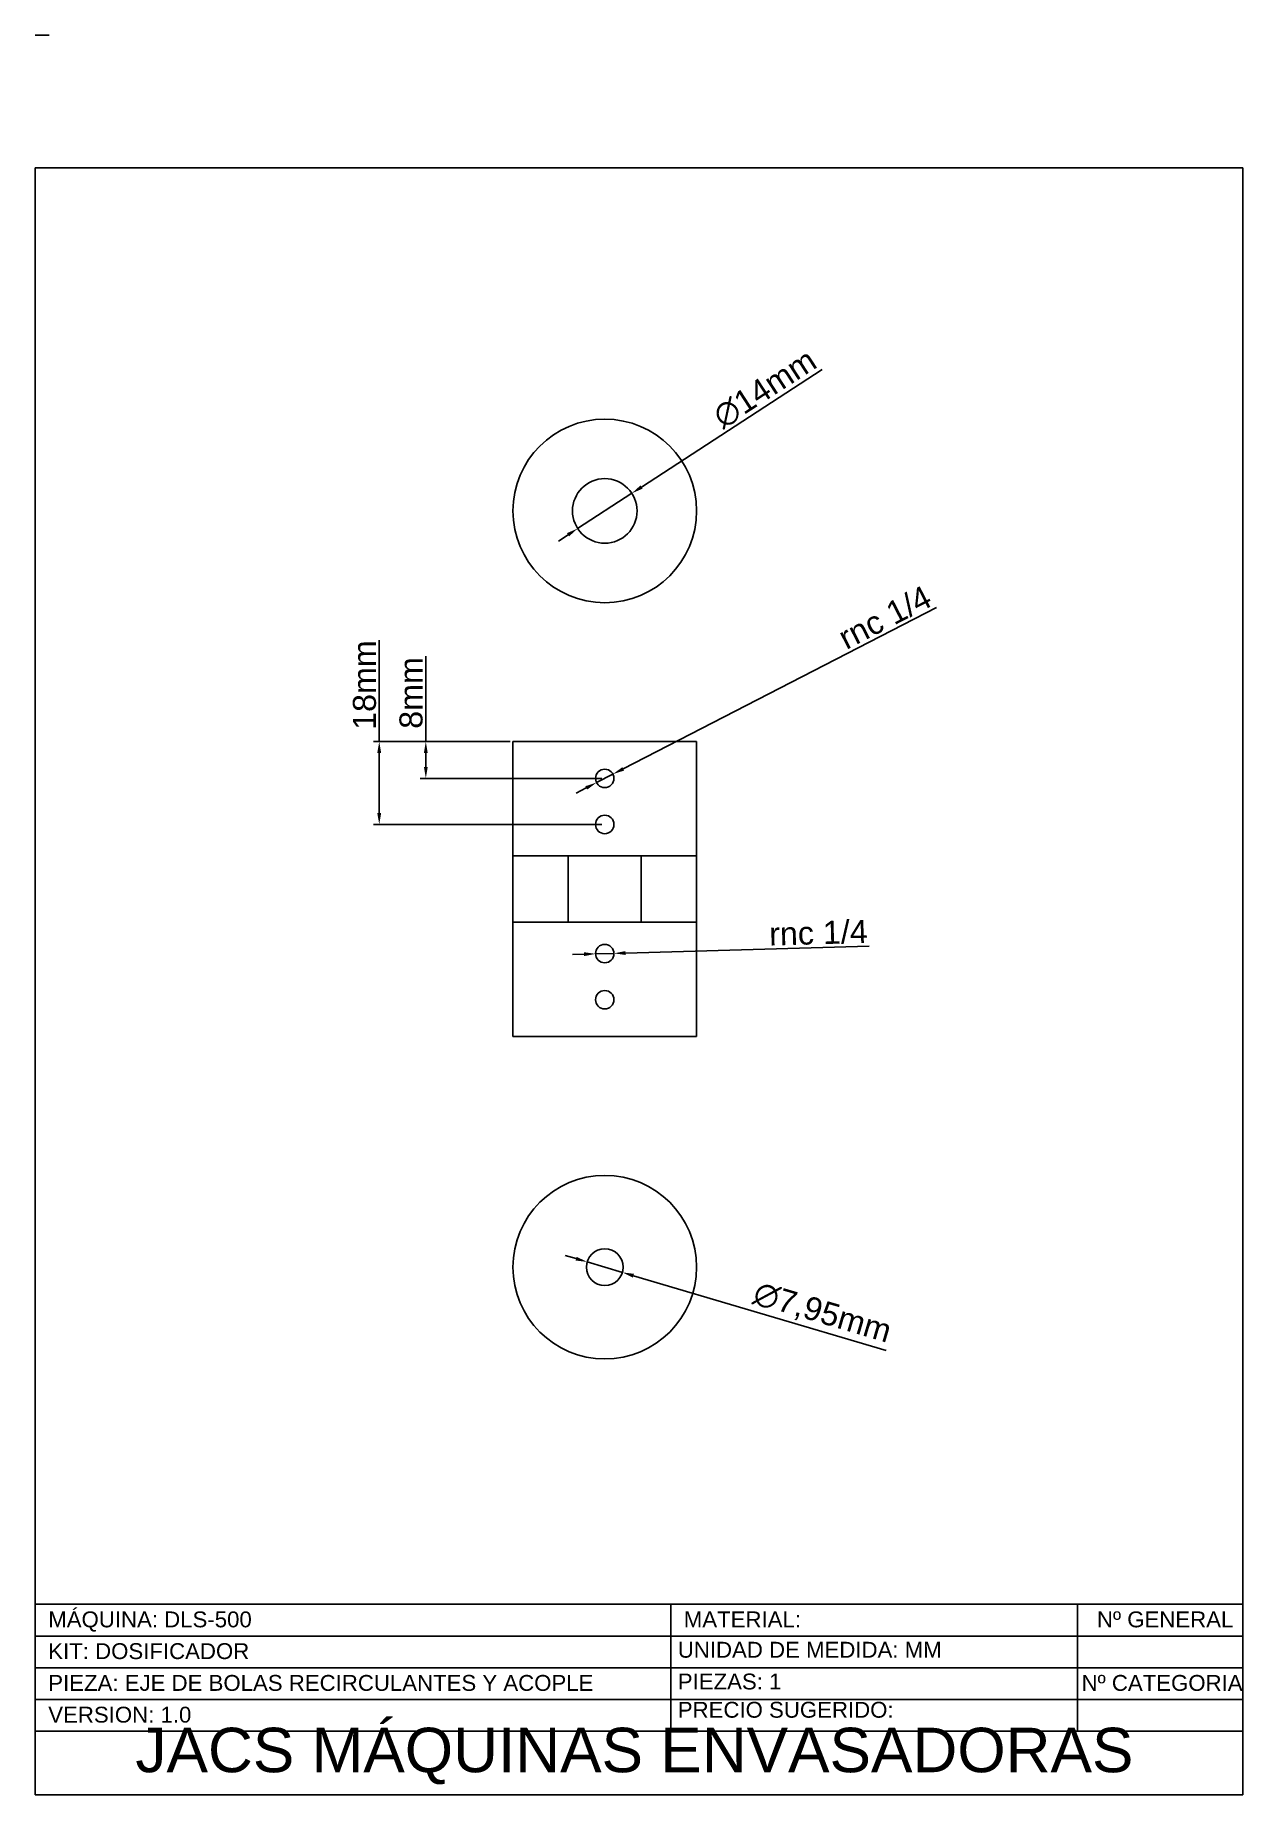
# Paper-space layout 'EJE' of a CAD drawing. Header units: centimetres, sheet in millimetres. Extents: x 3 to 193, y 0 to 277.
# The model-space entities are those that its viewports show. They can reach past a viewport. Long polylines and large blocks are cut down to what shows.
import ezdxf

# ---------------------------------------------------------------- set-up
doc = ezdxf.new("R2010")
doc.units = ezdxf.units.CM
doc.header["$LTSCALE"] = 0.5
doc.styles.get("Standard").update_dxf_attribs({"font": 'arial.ttf'})
doc.dimstyles.new('Copia de ISO-25', dxfattribs={"dimtxt": 5, "dimasz": 2.5, "dimexe": 1.25, "dimexo": 0.625, "dimtad": 1, "dimtxsty": 'Standard', "dimcen": 2.5, "dimclrd": 1, "dimclre": 1, "dimadec": 0, "dimazin": 0, "dimtfac": 1, "dimtmove": 0, "dimatfit": 3, "dimfxl": 1, "dimarcsym": 0})

# ---------------------------------------------------------------- blocks, each defined once
blk = doc.blocks.new('*D583')
at = {"color": 1, "lineweight": -2, "transparency": 16777216}
for p, q in [((15165.37, 48741.28), (15126.19, 48715.82)), ((15112.35, 48706.83), (15124.09, 48714.46)), ((15110.26, 48705.47), (15108.16, 48704.11))]:
    blk.add_line(p, q, dxfattribs=at)
at = {"color": 1, "transparency": 16777216}
for points in [[(15125.96, 48716.17), (15126.42, 48715.47), (15124.09, 48714.46)], [(15110.03, 48705.82), (15110.49, 48705.12), (15112.35, 48706.83)]]:
    blk.add_solid(points, dxfattribs=at)
at = {"layer": 'Defpoints', "color": 0, "transparency": 16777216}
for p in [(15124.09, 48714.46), (15112.35, 48706.83)]:
    blk.add_point(p, dxfattribs=at)
at = {"color": 0, "transparency": 16777216, "insert": (15152.93, 48737.16), "char_height": 5, "attachment_point": 5, "rotation": 33.0165}
blk.add_mtext('∅14mm', dxfattribs=at)
blk = doc.blocks.new('*D584')
at = {"color": 1, "lineweight": -2, "transparency": 16777216}
for p, q in [((15079.44, 48660.64), (15079.44, 48679.18)), ((15097.7, 48660.64), (15078.19, 48660.64)), ((15079.44, 48655.14), (15079.44, 48658.14)), ((15117.6, 48652.64), (15078.19, 48652.64))]:
    blk.add_line(p, q, dxfattribs=at)
at = {"color": 1, "transparency": 16777216}
for points in [[(15079.02, 48658.14), (15079.85, 48658.14), (15079.44, 48660.64)], [(15079.02, 48655.14), (15079.85, 48655.14), (15079.44, 48652.64)]]:
    blk.add_solid(points, dxfattribs=at)
at = {"layer": 'Defpoints', "color": 0, "transparency": 16777216}
for p in [(15079.44, 48660.64), (15098.32, 48660.64), (15118.22, 48652.64)]:
    blk.add_point(p, dxfattribs=at)
at = {"color": 0, "transparency": 16777216, "insert": (15076.26, 48671.16), "char_height": 5, "attachment_point": 5, "rotation": 90}
blk.add_mtext('8mm', dxfattribs=at)
blk = doc.blocks.new('*D585')
at = {"color": 1, "lineweight": -2, "transparency": 16777216}
for p, q in [((15190.09, 48689.69), (15122.22, 48654.71)), ((15116.45, 48651.73), (15120, 48653.56)), ((15114.22, 48650.58), (15112, 48649.44))]:
    blk.add_line(p, q, dxfattribs=at)
at = {"color": 1, "transparency": 16777216}
for points in [[(15122.03, 48655.08), (15122.42, 48654.34), (15120, 48653.56)], [(15114.03, 48650.95), (15114.42, 48650.21), (15116.45, 48651.73)]]:
    blk.add_solid(points, dxfattribs=at)
at = {"layer": 'Defpoints', "color": 0, "transparency": 16777216}
for p in [(15120, 48653.56), (15116.45, 48651.73)]:
    blk.add_point(p, dxfattribs=at)
at = {"color": 0, "transparency": 16777216, "insert": (15178.93, 48687.55), "char_height": 5, "attachment_point": 5, "rotation": 27.2713}
blk.add_mtext('rnc 1/4', dxfattribs=at)
blk = doc.blocks.new('*D586')
at = {"color": 1, "lineweight": -2, "transparency": 16777216}
for p, q in [((15069.34, 48660.64), (15069.34, 48682.59)), ((15097.7, 48660.64), (15068.09, 48660.64)), ((15069.34, 48645.14), (15069.34, 48658.14)), ((15117.6, 48642.64), (15068.09, 48642.64))]:
    blk.add_line(p, q, dxfattribs=at)
at = {"color": 1, "transparency": 16777216}
for points in [[(15068.92, 48658.14), (15069.76, 48658.14), (15069.34, 48660.64)], [(15068.92, 48645.14), (15069.76, 48645.14), (15069.34, 48642.64)]]:
    blk.add_solid(points, dxfattribs=at)
at = {"layer": 'Defpoints', "color": 0, "transparency": 16777216}
for p in [(15069.34, 48660.64), (15098.32, 48660.64), (15118.22, 48642.64)]:
    blk.add_point(p, dxfattribs=at)
at = {"color": 0, "transparency": 16777216, "insert": (15066.16, 48672.87), "char_height": 5, "attachment_point": 5, "rotation": 90}
blk.add_mtext('18mm', dxfattribs=at)
blk = doc.blocks.new('*D587')
at = {"color": 1, "lineweight": -2, "transparency": 16777216}
for p, q in [((15113.73, 48614.52), (15111.23, 48614.45)), ((15116.23, 48614.59), (15120.22, 48614.7)), ((15175.53, 48616.23), (15122.72, 48614.77))]:
    blk.add_line(p, q, dxfattribs=at)
at = {"color": 1, "transparency": 16777216}
for points in [[(15113.71, 48614.94), (15113.74, 48614.1), (15116.23, 48614.59)], [(15122.71, 48615.19), (15122.73, 48614.35), (15120.22, 48614.7)]]:
    blk.add_solid(points, dxfattribs=at)
at = {"layer": 'Defpoints', "color": 0, "transparency": 16777216}
for p in [(15116.23, 48614.59), (15120.22, 48614.7)]:
    blk.add_point(p, dxfattribs=at)
at = {"color": 0, "transparency": 16777216, "insert": (15164.53, 48619.14), "char_height": 5, "attachment_point": 5, "rotation": 1.5838}
blk.add_mtext('rnc 1/4', dxfattribs=at)
blk = doc.blocks.new('*D588')
at = {"color": 1, "lineweight": -2, "transparency": 16777216}
for p, q in [((15112.02, 48548.49), (15109.62, 48549.2)), ((15114.41, 48547.78), (15122.04, 48545.51)), ((15179.21, 48528.55), (15124.43, 48544.8))]:
    blk.add_line(p, q, dxfattribs=at)
at = {"color": 1, "transparency": 16777216}
for points in [[(15112.14, 48548.89), (15111.9, 48548.09), (15114.41, 48547.78)], [(15124.55, 48545.2), (15124.31, 48544.4), (15122.04, 48545.51)]]:
    blk.add_solid(points, dxfattribs=at)
at = {"layer": 'Defpoints', "color": 0, "transparency": 16777216}
for p in [(15114.41, 48547.78), (15122.04, 48545.51)]:
    blk.add_point(p, dxfattribs=at)
at = {"color": 0, "transparency": 16777216, "insert": (15165.32, 48536.54), "char_height": 5, "attachment_point": 5, "rotation": 343.474}
blk.add_mtext('∅7,95mm', dxfattribs=at)

msp = doc.modelspace()

# ---------------------------------------------------------------- linework, layer by layer
for p, q in [((15098.325, 48660.644), (15138.125, 48660.644)), ((15098.325, 48596.644), (15098.325, 48660.644)), ((15098.325, 48660.644), (15098.325, 48635.844)), ((15138.125, 48660.644), (15138.125, 48596.644)), ((15138.125, 48660.644), (15138.125, 48635.844)), ((15098.325, 48635.844), (15138.125, 48635.844)), ((15110.325, 48621.444), (15110.325, 48635.844)), ((15138.125, 48635.844), (15126.125, 48635.844)), ((15126.125, 48635.844), (15126.125, 48621.444)), ((15098.325, 48596.644), (15098.325, 48621.444)), ((15098.325, 48621.444), (15138.125, 48621.444)), ((15110.325, 48621.444), (15126.125, 48621.444)), ((15138.125, 48596.644), (15098.325, 48596.644))]:
    msp.add_line(p, q)
for centre, radius in [((15118.225, 48710.644), 19.9), ((15118.225, 48710.644), 7), ((15118.225, 48652.644), 2), ((15118.225, 48642.644), 2), ((15118.225, 48614.644), 2), ((15118.225, 48604.644), 2), ((15118.225, 48546.644), 19.9), ((15118.225, 48546.644), 3.975)]:
    msp.add_circle(centre, radius)

# ---------------------------------------------------------------- dimensions: what is measured, and where the dimension line sits
for p1, p2, picture, middle in [((15112.355, 48706.83), (15124.094, 48714.459), '*D583', (15154.741, 48734.373)), ((15114.414, 48547.775), (15122.035, 48545.514), '*D588', (15164.261, 48532.985))]:
    dim = msp.add_diameter_dim_2p(p1=p1, p2=p2, dimstyle='Copia de ISO-25', override={"dimpost": 'mm'})
    dim.commit()
    dim.dimension.update_dxf_attribs({"geometry": picture, "text_midpoint": middle, "dimtype": 163})
for p1, p2, picture, middle in [((15116.447, 48651.728), (15120.002, 48653.561), '*D585', (15180.397, 48684.695)), ((15116.225, 48614.589), (15120.224, 48614.7), '*D587', (15164.624, 48615.927))]:
    dim = msp.add_diameter_dim_2p(p1=p1, p2=p2, text='rnc 1/4', dimstyle='Copia de ISO-25', override={"dimpost": 'mm'})
    dim.commit()
    dim.dimension.update_dxf_attribs({"geometry": picture, "text_midpoint": middle, "dimtype": 163})
for base, p1, picture, middle in [((15069.339, 48660.644), (15118.225, 48642.644), '*D586', (15066.161, 48672.867)), ((15079.436, 48660.644), (15118.225, 48652.644), '*D584', (15076.258, 48671.164))]:
    dim = msp.add_linear_dim(base=base, p1=p1, p2=(15098.325, 48660.644), angle=90, dimstyle='Copia de ISO-25', override={"dimpost": 'mm'})
    dim.commit()
    dim.dimension.update_dxf_attribs({"geometry": picture, "text_midpoint": middle})

psp = doc.layouts.new('EJE')

# ---------------------------------------------------------------- linework, layer by layer
for p, q in [((3.11, 276.94), (5.31, 276.94)), ((3.11, 256.06), (3.11, -0.06)), ((3.11, 256.06), (193.11, 256.06)), ((193.11, -0.06), (193.11, 256.06)), ((3.11, 24.94), (3.11, 29.94)), ((3.11, 29.94), (193.11, 29.94)), ((3.11, 29.94), (103.11, 29.94)), ((103.11, 29.94), (103.11, 9.94)), ((193.11, 29.94), (167.11, 29.94)), ((167.11, 29.94), (167.11, 9.94)), ((193.11, 29.94), (168.11, 29.94)), ((193.11, 24.94), (3.11, 24.94)), ((193.11, 19.94), (193.11, 24.94)), ((3.11, 14.94), (3.11, 19.94)), ((3.11, 19.94), (193.11, 19.94)), ((193.11, 14.94), (3.11, 14.94)), ((193.11, 9.94), (193.11, 14.94)), ((3.11, -0.06), (3.11, 9.94)), ((3.11, 9.94), (193.11, 9.94)), ((3.11, -0.06), (193.11, -0.06))]:
    psp.add_line(p, q)

# ---------------------------------------------------------------- texts
at = {"attachment_point": 1}
for s, width, heights, insert, char_height in [('MÁQUINA: DLS-500', 100, [0], (5.16, 28.81), 2.5), ('MATERIAL: ', 100, [2.5], (105.16, 28.81), 2.5), ('Nº GENERAL', 100, [0], (170.16, 28.81), 2.5), ('KIT: DOSIFICADOR', 100, [0], (5.16, 23.81), 2.5), ('UNIDAD DE MEDIDA: MM', 100, [0], (104.21, 24.03), 2.5), ('PIEZA: EJE DE BOLAS RECIRCULANTES Y ACOPLE', 100, [0], (5.16, 18.81), 2.5), ('PIEZAS: 1', 100, [0], (104.21, 19.03), 2.5), ('Nº CATEGORIA', 100, [0], (167.74, 18.81), 2.5), ('PRECIO SUGERIDO: ', 100, [0], (104.21, 14.58), 2.5), ('VERSION: 1.0', 100, [0], (5.16, 13.81), 2.5), ('    JACS MÁQUINAS ENVASADORAS', 186.3441, [0], (8.01, 10.5), 7)]:
    psp.add_mtext_dynamic_manual_height_columns(s, width=width, gutter_width=12.5, heights=heights, dxfattribs=dict(at, insert=insert, char_height=char_height))

# ---------------------------------------------------------------- viewports
at = {"layer": '0', "view_target_point": (-247.019, -525.705)}
psp.add_viewport(center=(98.11, 143), size=(190, 226.121), view_center_point=(15372.667, 49154.996), view_height=311.496, dxfattribs=at)

doc.saveas('drawing.dxf')
